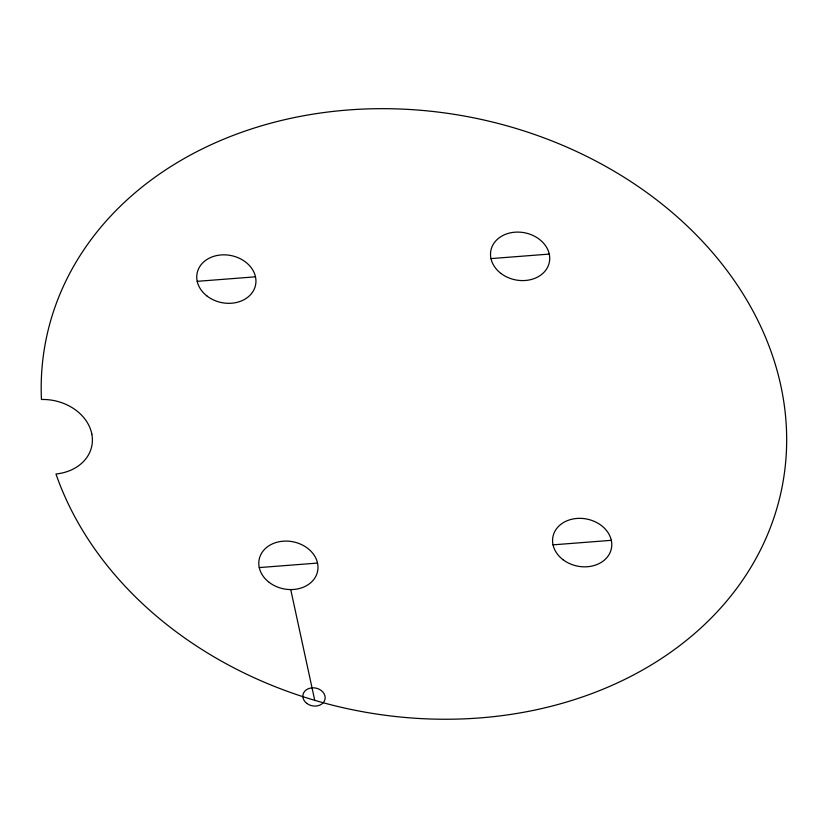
<?xml version="1.0" encoding="UTF-8"?>
<svg xmlns="http://www.w3.org/2000/svg" width="828" height="828" viewBox="0 0 828 828"><rect width="100%" height="100%" fill="white"/><g stroke="black" fill="none" stroke-linecap="round" stroke-linejoin="round"><path stroke-width="1.24" d="M197.209 281.334L255.479 276.821M490.983 258.595L549.264 254.092M259.247 567.584L317.528 563.071M553.032 544.845L611.312 540.332M290.731 589.577L314.743 700.333M207.207 296.186A29.808 23.991 11.4 0 0 255.479 285.401A29.808 23.991 11.4 0 0 216.356 255.645A29.808 23.991 11.4 0 0 207.207 296.186M500.992 273.457A29.808 23.991 11.4 0 0 549.254 262.673A29.808 23.991 11.4 0 0 510.131 232.906A29.808 23.991 11.4 0 0 500.992 273.457M269.255 582.436A29.808 23.991 11.4 0 0 317.517 571.651A29.808 23.991 11.4 0 0 278.394 541.895A29.808 23.991 11.4 0 0 269.255 582.436M563.03 559.697A29.808 23.991 11.4 0 0 611.302 548.912A29.808 23.991 11.4 0 0 572.179 519.156A29.808 23.991 11.4 0 0 563.03 559.697M91.825 434.048A45.964 37.001 11.4 0 0 41.441 399.489A375.332 302.096 11.4 0 1 560.68 144.486A375.332 302.096 11.4 0 1 660.899 658.891A375.332 302.096 11.4 0 1 55.962 473.989A45.964 37.001 11.4 0 0 91.825 434.048M306.795 703.396A11.24 9.046 11.4 0 0 324.99 699.339A11.24 9.046 11.4 0 0 310.241 688.109A11.24 9.046 11.4 0 0 306.795 703.396"/></g></svg>
